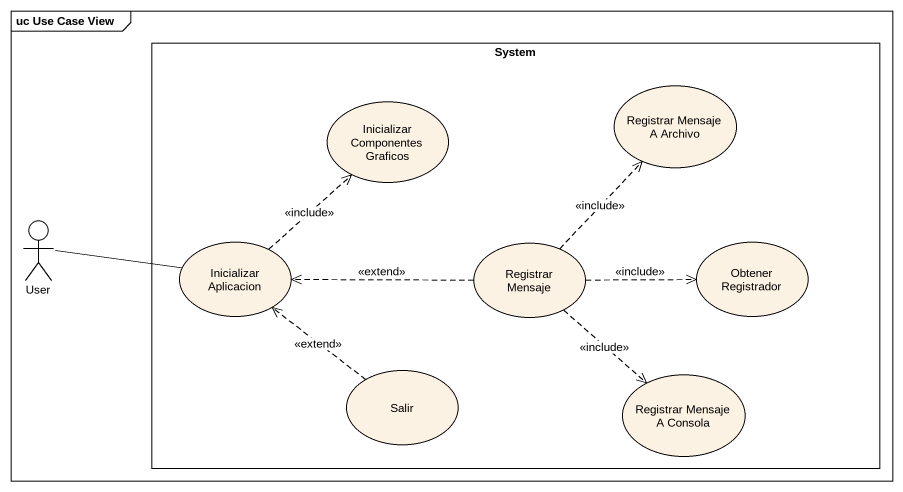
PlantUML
@startuml
mainframe uc Use Case View
rectangle System {
  usecase "Inicializar Componentes Graficos" as Inicializar_Componentes
  usecase "Registrar Mensaje A Archivo" as Registrar_Mensaje_A_Archivo
  usecase "Inicializar Aplicacion" as Inicializar_Aplicacion
  usecase "Registrar Mensaje" as Registrar_Mensaje
  usecase "Obtener Registrador" as Obtener_Registrador
  usecase Salir
  usecase "Registrar Mensaje A Consola" as Registrar_Mensaje_A_Consola
}
actor User
User -right- Inicializar_Aplicacion
Inicializar_Aplicacion .up.> Inicializar_Componentes : <<include>>
Registrar_Mensaje .up.> Registrar_Mensaje_A_Archivo : <<include>>
Registrar_Mensaje .left.> Inicializar_Aplicacion : <<extend>>
Registrar_Mensaje .right.> Obtener_Registrador : <<include>>
Registrar_Mensaje ..> Registrar_Mensaje_A_Consola : <<include>>
Salir .up.> Inicializar_Aplicacion : <<extend>>
@enduml
